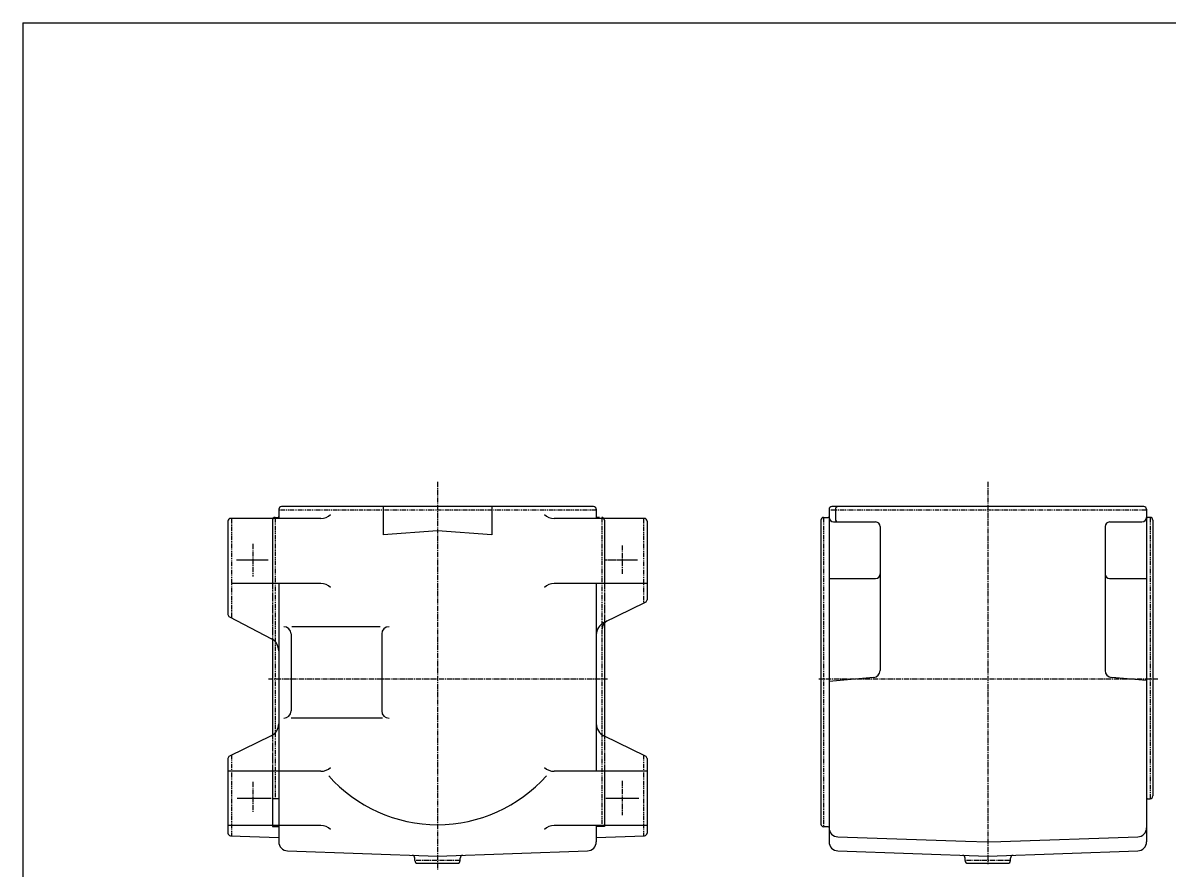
# Model space of a CAD drawing. Header units: millimetres. Extents: x -3508 to 12243, y -3609 to 4092.
# Drawn here: x -3508 to -2244, y 113 to 1048 of the extents above; entities that cross this region are included whole.
import ezdxf

# ---------------------------------------------------------------- set-up
doc = ezdxf.new("R2010")
doc.units = ezdxf.units.MM
doc.header["$LTSCALE"] = 0.3
for name, pattern in [('CENTER2', [28.575, 19.05, -3.175, 3.175, -3.175]), ('HIDDEN2', [4.7625, 3.175, -1.5875]), ('PHANTOM2', [31.75, 15.875, -3.175, 3.175, -3.175, 3.175, -3.175])]:
    doc.linetypes.add(name, pattern=pattern)
for name, color, linetype in [('center', 1, 'CENTER2'), ('CHAIN ...', 8, 'PHANTOM2'), ('hidden', 4, 'HIDDEN2')]:
    doc.layers.add(name, color=color, linetype=linetype)

msp = doc.modelspace()

# ---------------------------------------------------------------- linework, layer by layer
for p, q in [((-3507.7534, 1048.0638), (-3507.7534, -697.2178)), ((-3507.7534, 1048.0638), (1845.5929, 1048.0638)), ((-3225.677, 511.4775), (-3225.677, 501.4775)), ((-2878.677, 514.4775), (-3222.677, 514.4775)), ((-3110.677, 514.4775), (-3110.677, 483.4775)), ((-2990.677, 514.4775), (-2990.677, 483.4775)), ((-2875.677, 511.4775), (-2875.677, 501.4775)), ((-2619.0567, 511.4775), (-2619.0567, 144.6405)), ((-2272.0567, 514.4775), (-2616.0567, 514.4775)), ((-2612.0567, 511.4775), (-2612.0567, 500.4775)), ((-2269.0567, 511.4775), (-2269.0567, 162.4775)), ((-3281.677, 498.4775), (-3281.677, 395.377)), ((-3179.1747, 501.4775), (-3278.677, 501.4775)), ((-3232.677, 499.4775), (-3232.677, 429.4775)), ((-3229.177, 502.4775), (-3226.677, 502.4775)), ((-2822.677, 501.4775), (-2922.1793, 501.4775)), ((-2872.177, 502.4775), (-2874.677, 502.4775)), ((-2866.677, 499.4775), (-2866.677, 429.4775)), ((-2819.677, 498.4775), (-2819.677, 411.5814)), ((-2628.0567, 499.4775), (-2628.0567, 271.7673)), ((-2625.0567, 502.4775), (-2620.0567, 502.4775)), ((-2614.0567, 497.4775), (-2567.7567, 497.4775)), ((-2309.7567, 497.4775), (-2274.0567, 497.4775)), ((-2265.0567, 502.4775), (-2268.0567, 502.4775)), ((-2262.0567, 499.4775), (-2262.0567, 429.4775)), ((-3050.677, 487.853), (-3110.677, 483.4775)), ((-2990.677, 483.4775), (-3050.677, 487.853)), ((-2562.7567, 492.4775), (-2562.7567, 333.8082)), ((-2314.7567, 492.4775), (-2314.7567, 333.8082)), ((-2619.0567, 435.1585), (-2567.7567, 435.1585)), ((-2309.7567, 435.1585), (-2269.0567, 435.1585)), ((-3179.1747, 429.4775), (-3277.677, 429.4775)), ((-3225.677, 429.4775), (-3225.677, 144.6405)), ((-2819.677, 429.4775), (-2922.1793, 429.4775)), ((-2875.677, 429.4775), (-2875.677, 222.4775)), ((-2262.0567, 429.4775), (-2262.0567, 385.3761)), ((-2867.2535, 386.4983), (-2821.3617, 408.8851)), ((-3280.0595, 392.7145), (-3233.7648, 368.6769)), ((-2866.677, 385.3761), (-2866.677, 376.1877)), ((-2262.0567, 385.3761), (-2262.0567, 376.1877)), ((-3232.677, 367.7237), (-3232.677, 358.7395)), ((-3212.177, 373.9775), (-3212.177, 288.9775)), ((-3112.177, 373.9775), (-3112.177, 288.9775)), ((-2866.677, 376.1877), (-2866.677, 271.7673)), ((-2262.0567, 376.1877), (-2262.0567, 271.7673)), ((-3232.677, 358.7395), (-3232.677, 271.7673)), ((-2570.0594, 325.8386), (-2619.0567, 321.5519)), ((-2269.0567, 322.4793), (-2307.4539, 325.8386)), ((-3232.677, 271.7673), (-3232.677, 262.5789)), ((-2866.677, 271.7673), (-2866.677, 261.8003)), ((-2628.0567, 271.7673), (-2628.0567, 262.5789)), ((-2262.0567, 271.7673), (-2262.0567, 262.5789)), ((-3234.1005, 261.4567), (-3279.9923, 239.0699)), ((-2821.3617, 239.0699), (-2867.2535, 261.4567)), ((-2628.0567, 262.5789), (-2628.0567, 222.4775)), ((-2262.0567, 262.5789), (-2262.0567, 222.4775)), ((-3281.677, 236.3736), (-3281.677, 154.2964)), ((-2819.677, 236.3736), (-2819.677, 154.2964)), ((-3179.1747, 222.4775), (-3281.677, 222.4775)), ((-3232.677, 222.4775), (-3232.677, 161.4775)), ((-2819.677, 222.4775), (-2922.1793, 222.4775)), ((-2866.677, 222.4775), (-2866.677, 161.4775)), ((-2628.0567, 222.4775), (-2628.0567, 164.2579)), ((-2262.0567, 222.4775), (-2262.0567, 195.2275)), ((-3225.677, 192.2275), (-3232.677, 192.2275)), ((-2268.0567, 192.2275), (-2265.0567, 192.2275)), ((-2269.0567, 178.9486), (-2269.0567, 144.6405)), ((-3179.1747, 162.4775), (-3281.677, 162.4775)), ((-3232.677, 161.4775), (-3225.677, 161.4775)), ((-2819.677, 162.4775), (-2922.1793, 162.4775)), ((-2875.677, 162.4775), (-2875.677, 144.6405)), ((-2866.677, 161.4775), (-2875.677, 161.4775)), ((-2620.0567, 161.2579), (-2625.0567, 161.2579)), ((-3278.7798, 151.2982), (-3225.677, 149.4775)), ((-2875.677, 149.4775), (-2822.5742, 151.2982)), ((-2609.3993, 150.1464), (-2468.4881, 145.3152)), ((-2468.4881, 145.3152), (-2444.0567, 144.4775)), ((-2444.0567, 144.4775), (-2429.6252, 144.9723)), ((-2429.6252, 144.9723), (-2278.714, 150.1464)), ((-3216.0197, 134.6464), (-3050.677, 128.9775)), ((-3075.677, 123.9775), (-3075.677, 126.6786)), ((-3050.677, 128.9775), (-2885.3344, 134.6464)), ((-3025.677, 123.9775), (-3025.677, 126.6786)), ((-2609.3993, 134.6464), (-2444.0567, 128.9775)), ((-2469.0567, 123.9775), (-2469.0567, 126.6786)), ((-2444.0567, 128.9775), (-2278.714, 134.6464)), ((-2419.0567, 123.9775), (-2419.0567, 126.6786)), ((-3072.677, 120.9775), (-3028.677, 120.9775)), ((-2466.0567, 120.9775), (-2422.0567, 120.9775))]:
    msp.add_line(p, q)
at = {"color": 1}
for p, q in [((-3113.9423, 381.9775), (-3211.4117, 381.9775)), ((-3111.4632, 280.9775), (-3211.8967, 280.9775))]:
    msp.add_line(p, q, dxfattribs=at)
for centre, radius, start, end in [((-3222.677, 511.4775), 3, 90, 180), ((-3179.1342, 516.7555), 15.2781, 269.8482266, 313.4158582), ((-2922.2198, 516.7555), 15.2781, 226.5841418, 270.1517734), ((-2878.677, 511.4775), 3, 0, 90), ((-2616.0567, 511.4775), 3, 90, 180), ((-2609.0567, 511.4775), 3, 90, 180), ((-2272.0567, 511.4775), 3, 0, 90), ((-3278.677, 498.4775), 3, 90, 180), ((-3229.677, 499.4775), 3, 90, 180), ((-3226.677, 503.4775), 1, 270, 360), ((-2874.677, 503.4775), 1, 180, 270), ((-2869.677, 499.4775), 3, 0, 90), ((-2822.677, 498.4775), 3, 0, 90), ((-2625.0567, 499.4775), 3, 90, 180), ((-2620.0567, 503.4775), 1, 270, 0), ((-2614.0567, 502.4775), 5, 180, 270), ((-2609.0567, 500.4775), 3, 180, 270), ((-2567.7567, 492.4775), 5, 0, 90), ((-2309.7567, 492.4775), 5, 90, 180), ((-2274.0567, 502.4775), 5, 270, 0), ((-2268.0567, 503.4775), 1, 180, 270), ((-2265.0567, 499.4775), 3, 0, 90), ((-2567.7567, 440.1585), 5, 270, 0), ((-2309.7567, 440.1585), 5, 180, 270), ((-3179.1342, 414.1995), 15.2781, 46.5841418, 90.1517734), ((-2922.2198, 414.1995), 15.2781, 89.8482266, 133.4158582), ((-2822.677, 411.5814), 3, 296.003909, 0), ((-3278.677, 395.377), 3, 180, 242.5602721), ((-3220.177, 373.9775), 8, 360, 90), ((-3104.177, 373.9775), 8, 90, 180), ((-2860.677, 373.0169), 15, 116.003909, 180), ((-2859.177, 379.3118), 10, 116.003909, 180), ((-3240.677, 355.3645), 15, 0, 62.5602721), ((-2570.7567, 333.8082), 8, 275, 0), ((-2306.7567, 333.8082), 8, 180, 265), ((-3220.177, 288.9775), 8, 270, 360), ((-3104.177, 288.9775), 8, 180, 270), ((-3240.677, 274.9381), 15, 296.003909, 0), ((-2860.677, 274.9381), 15, 180, 243.996091), ((-2865.677, 261.8003), 1, 180, 243.996091), ((-3278.677, 236.3736), 3, 116.003909, 180), ((-2822.677, 236.3736), 3, 360, 63.996091), ((-3179.1342, 237.7555), 15.2781, 269.8482266, 313.4158582), ((-3050.677, 323.8108), 160.3333, 221.5445094, 318.4554906), ((-2922.2198, 237.7555), 15.2781, 226.5841418, 270.1517734), ((-2268.0567, 191.2275), 1, 90, 180), ((-2265.0567, 195.2275), 3, 270, 0), ((-3278.677, 154.2964), 3, 180, 268.0363425), ((-3179.1342, 147.1995), 15.2781, 46.5841418, 90.1517734), ((-2922.2198, 147.1995), 15.2781, 89.8482266, 133.4158582), ((-2822.677, 154.2964), 3, 271.9636575, 360), ((-2625.0567, 164.2579), 3, 180, 270), ((-2620.0567, 160.2579), 1, 0, 90), ((-2609.0567, 160.1405), 10, 180, 268.0363425), ((-2279.0567, 160.1405), 10, 271.9636575, 0), ((-3215.677, 144.6405), 10, 180, 268.0363425), ((-2885.677, 144.6405), 10, 271.9636575, 0), ((-2609.0567, 144.6405), 10, 180, 268.0363425), ((-2279.0567, 144.6405), 10, 271.9636575, 0), ((-3078.677, 126.6786), 3, 0, 88.0363425), ((-3022.677, 126.6786), 3, 91.9636575, 180), ((-2472.0567, 126.6786), 3, 0, 88.0363425), ((-2416.0567, 126.6786), 3, 91.9636575, 180), ((-3072.677, 123.9775), 3, 180, 270), ((-3028.677, 123.9775), 3, 270, 0), ((-2466.0567, 123.9775), 3, 180, 270), ((-2422.0567, 123.9775), 3, 270, 0)]:
    msp.add_arc(centre, radius, start, end)
at = {"layer": 'center'}
for p, q in [((-3050.677, 541.8003), (-3050.677, 113.8361)), ((-2444.0567, 541.8003), (-2444.0567, 119.817)), ((-3254.177, 473.5255), (-3254.177, 437.3074)), ((-2847.177, 471.6227), (-2847.177, 439.5424)), ((-2863.2267, 323.9775), (-3237.0218, 323.9775)), ((-2256.6064, 323.9775), (-2630.4015, 323.9775)), ((-3254.177, 210.9467), (-3254.177, 177.0513)), ((-2847.177, 211.8183), (-2847.177, 173.8905)), ((-3025.677, 123.9775), (-3075.677, 123.9775)), ((-2419.0567, 123.9775), (-2469.0567, 123.9775))]:
    msp.add_line(p, q, dxfattribs=at)
at = {"layer": 'center', "ltscale": 0.4}
for p, q in [((-3237.5458, 455.4775), (-3272.3387, 455.4775)), ((-2830.3331, 455.4775), (-2866.1048, 455.4775)), ((-3234.2234, 192.4775), (-3271.677, 192.4775)), ((-2828.9097, 192.4775), (-2865.1527, 192.4775))]:
    msp.add_line(p, q, dxfattribs=at)
at = {"layer": 'CHAIN ...'}
for p, q in [((-2875.677, 510.4775), (-3225.677, 510.4775)), ((-2269.0567, 510.4775), (-2619.0567, 510.4775)), ((-3277.677, 501.4775), (-3277.677, 391.4775)), ((-3229.677, 502.4775), (-3229.677, 265.3075)), ((-2869.677, 502.4775), (-2869.677, 161.4775)), ((-2823.677, 501.4775), (-2823.677, 407.7557)), ((-2625.0567, 502.4775), (-2625.0567, 161.2579)), ((-2265.0567, 502.4775), (-2265.0567, 192.2275)), ((-3229.677, 265.1927), (-3229.677, 192.2275)), ((-3277.677, 240.1993), (-3277.677, 151.2604)), ((-2823.677, 240.1993), (-2823.677, 151.2604))]:
    msp.add_line(p, q, dxfattribs=at)
at = {"layer": 'hidden'}
for p, q in [((-3232.677, 429.4775), (-3232.677, 367.7237)), ((-2866.677, 429.4775), (-2866.677, 385.3761)), ((-3232.677, 262.5789), (-3232.677, 222.4775)), ((-2866.677, 261.1755), (-2866.677, 222.4775))]:
    msp.add_line(p, q, dxfattribs=at)

doc.saveas('drawing.dxf')
